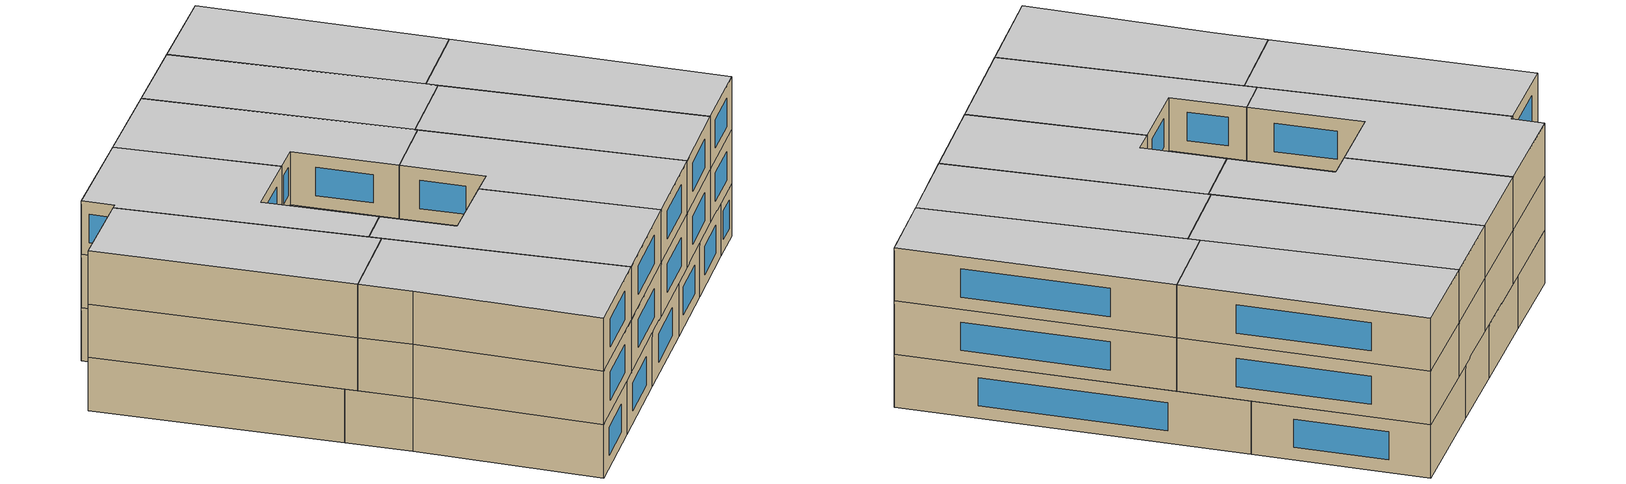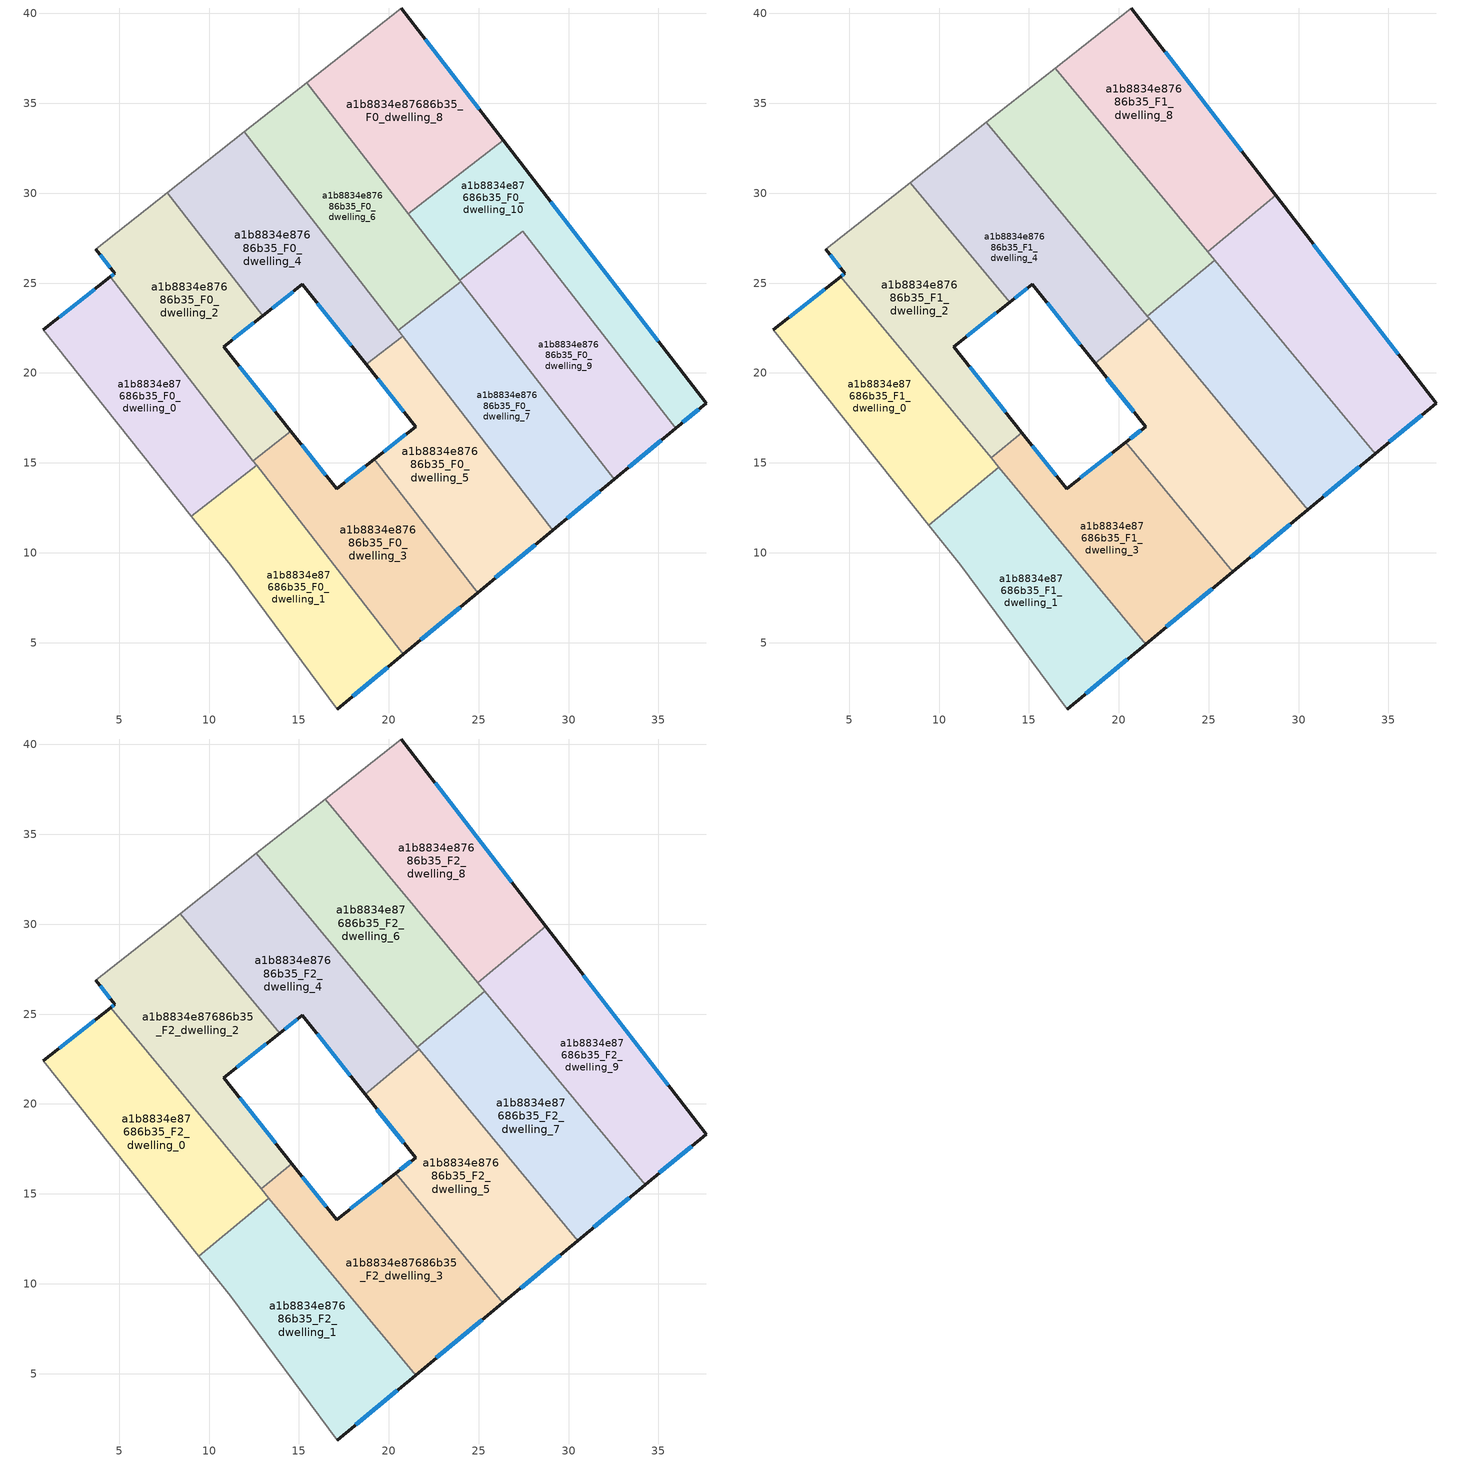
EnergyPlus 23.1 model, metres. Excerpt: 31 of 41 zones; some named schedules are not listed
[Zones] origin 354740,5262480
a1b8834e87686b35_F0_dwelling_0
 floor ground (EU_floor_Construction): 4.51,25.35 12.65,14.85 9.02,12.04 0.78,22.4 z0
 wall outside (EU_wall_Construction): 4.51,25.35 0.78,22.4 z0:3
 wall to a1b8834e87686b35_F0_dwelling_1 (EU_wall_Construction): 9.02,12.04 12.65,14.85 z0:3
 wall adiabatic (EU_wall_Construction): 0.78,22.4 9.02,12.04 z0:3
 wall to a1b8834e87686b35_F0_dwelling_2 (EU_wall_Construction): 12.44,15.11 4.51,25.35 z0:3
 wall to a1b8834e87686b35_F0_dwelling_3 (EU_wall_Construction): 12.65,14.85 12.44,15.11 z0:3
 window (EU_Window_Construction): 3.64,24.66 1.66,23.09 z0.7:2.3
 ceiling adiabatic (EU_roof_Construction): 12.65,14.85 4.51,25.35 0.78,22.4 9.02,12.04 z3
a1b8834e87686b35_F0_dwelling_1
 floor ground (EU_floor_Construction): 12.65,14.85 20.79,4.34 17.13,1.31 11.2,9.3 9.02,12.04 z0
 wall outside (EU_wall_Construction): 17.13,1.31 20.79,4.34 z0:3
 wall adiabatic (EU_wall_Construction): 9.02,12.04 11.2,9.3 17.13,1.31 z0:3
 wall to a1b8834e87686b35_F0_dwelling_3 (EU_wall_Construction): 20.79,4.34 12.65,14.85 z0:3
 window (EU_Window_Construction): 17.99,2.02 19.93,3.63 z0.7:2.3
a1b8834e87686b35_F0_dwelling_10
 floor ground (EU_floor_Construction): 26.36,32.95 37.65,18.32 35.96,16.92 27.47,27.88 23.95,25.16 21.08,28.86 z0
 wall outside (EU_wall_Construction): 35.96,16.92 37.65,18.32 26.36,32.95 z0:3
 wall to a1b8834e87686b35_F0_dwelling_9 (EU_wall_Construction): 23.95,25.16 27.47,27.88 35.96,16.92 z0:3
 wall to a1b8834e87686b35_F0_dwelling_8 (EU_wall_Construction): 26.36,32.95 21.08,28.86 z0:3
 wall to a1b8834e87686b35_F0_dwelling_6 (EU_wall_Construction): 21.08,28.86 23.95,25.16 z0:3
 window (EU_Window_Construction): 35,21.76 29.01,29.52 / 36.36,17.25 37.25,17.99 z0.7:2.3
a1b8834e87686b35_F0_dwelling_2
 floor ground (EU_floor_Construction): 7.68,30.04 12.99,23.2 10.81,21.47 14.55,16.75 12.45,15.12 4.51,25.35 4.76,25.54 3.69,26.88 z0
 wall outside (EU_wall_Construction): 14.55,16.75 10.81,21.47 12.99,23.2 / 3.69,26.88 4.76,25.54 4.51,25.35 z0:3
 wall to a1b8834e87686b35_F0_dwelling_4 (EU_wall_Construction): 12.99,23.2 7.68,30.04 z0:3
 wall to a1b8834e87686b35_F0_dwelling_3 (EU_wall_Construction): 12.45,15.12 14.55,16.75 z0:3
 wall adiabatic (EU_wall_Construction): 7.68,30.04 3.69,26.88 z0:3
 window (EU_Window_Construction): 11.32,21.87 12.48,22.79 / 13.67,17.86 11.69,20.36 / 4.7,25.5 4.57,25.39 / 3.94,26.57 4.51,25.86 z0.7:2.3
a1b8834e87686b35_F0_dwelling_3
 floor ground (EU_floor_Construction): 19.18,15.2 24.94,7.78 20.79,4.34 12.45,15.12 14.55,16.75 17.1,13.55 z0
 wall outside (EU_wall_Construction): 20.79,4.34 24.94,7.78 / 19.18,15.2 17.1,13.55 14.55,16.75 z0:3
 wall to a1b8834e87686b35_F0_dwelling_5 (EU_wall_Construction): 24.94,7.78 19.18,15.2 z0:3
 window (EU_Window_Construction): 21.77,5.15 23.96,6.97 / 16.5,14.3 15.15,16 / 18.69,14.81 17.59,13.94 z0.7:2.3
 ceiling adiabatic (EU_roof_Construction): 21.49,4.92 12.8,15.39 12.45,15.12 20.79,4.34 z3
a1b8834e87686b35_F0_dwelling_4
 floor ground (EU_floor_Construction): 11.96,33.41 20.76,22.05 18.74,20.48 15.2,24.94 12.99,23.2 7.68,30.04 z0
 wall outside (EU_wall_Construction): 12.99,23.2 15.2,24.94 18.74,20.48 z0:3
 wall adiabatic (EU_wall_Construction): 11.96,33.41 7.68,30.04 z0:3
 wall to a1b8834e87686b35_F0_dwelling_5 (EU_wall_Construction): 18.74,20.48 20.76,22.05 z0:3
 wall to a1b8834e87686b35_F0_dwelling_6 (EU_wall_Construction): 20.51,22.37 11.96,33.41 z0:3
 wall to a1b8834e87686b35_F0_dwelling_7 (EU_wall_Construction): 20.76,22.05 20.51,22.37 z0:3
 window (EU_Window_Construction): 16.03,23.89 17.91,21.53 / 13.51,23.61 14.68,24.53 z0.7:2.3
a1b8834e87686b35_F0_dwelling_5
 floor ground (EU_floor_Construction): 20.76,22.05 29.13,11.26 24.94,7.78 19.18,15.2 21.49,17.02 18.74,20.48 z0
 wall outside (EU_wall_Construction): 18.74,20.48 21.49,17.02 19.18,15.2 / 24.94,7.78 29.13,11.26 z0:3
 wall to a1b8834e87686b35_F0_dwelling_7 (EU_wall_Construction): 29.13,11.26 20.76,22.05 z0:3
 window (EU_Window_Construction): 19.38,19.67 20.84,17.83 / 25.92,8.6 28.14,10.44 / 20.95,16.6 19.73,15.63 z0.7:2.3
a1b8834e87686b35_F0_dwelling_6
 floor ground (EU_floor_Construction): 15.43,36.15 24.01,25.08 20.51,22.37 11.96,33.41 z0
 wall to a1b8834e87686b35_F0_dwelling_7 (EU_wall_Construction): 20.51,22.37 24.01,25.08 z0:3
 wall adiabatic (EU_wall_Construction): 15.43,36.15 11.96,33.41 z0:3
 wall to a1b8834e87686b35_F0_dwelling_8 (EU_wall_Construction): 21.08,28.86 15.43,36.15 z0:3
 wall to a1b8834e87686b35_F0_dwelling_9 (EU_wall_Construction): 24.01,25.08 23.95,25.15 z0:3
a1b8834e87686b35_F0_dwelling_7
 floor ground (EU_floor_Construction): 24.01,25.08 32.54,14.08 29.13,11.26 20.51,22.37 z0
 wall outside (EU_wall_Construction): 29.13,11.26 32.54,14.08 z0:3
 wall to a1b8834e87686b35_F0_dwelling_9 (EU_wall_Construction): 32.54,14.08 24.01,25.08 z0:3
 window (EU_Window_Construction): 29.93,11.92 31.74,13.42 z0.7:2.3
a1b8834e87686b35_F0_dwelling_8
 floor ground (EU_floor_Construction): 20.68,40.3 26.36,32.95 21.08,28.86 15.43,36.15 z0
 wall outside (EU_wall_Construction): 26.36,32.95 20.68,40.3 z0:3
 wall adiabatic (EU_wall_Construction): 20.68,40.3 15.43,36.15 z0:3
 window (EU_Window_Construction): 25.03,34.68 22.02,38.58 z0.7:2.3
a1b8834e87686b35_F0_dwelling_9
 floor ground (EU_floor_Construction): 27.47,27.88 35.96,16.92 32.54,14.08 23.95,25.16 z0
 wall outside (EU_wall_Construction): 32.54,14.08 35.96,16.92 z0:3
 window (EU_Window_Construction): 33.34,14.75 35.15,16.25 z0.7:2.3
a1b8834e87686b35_F1_dwelling_0
 floor to a1b8834e87686b35_F0_dwelling_1 (EU_floor_Construction): 12.65,14.85 12.96,14.45 9.43,11.52 9.02,12.04 z3
 floor to a1b8834e87686b35_F0_dwelling_2 (EU_floor_Construction): 4.53,25.37 12.8,15.39 12.45,15.12 4.51,25.35 z3
 floor adiabatic (EU_floor_Construction): 4.51,25.35 12.45,15.12 12.8,15.39 13.33,14.76 12.96,14.45 12.65,14.85 9.02,12.04 0.78,22.4 z3
 wall outside (EU_wall_Construction): 4.53,25.37 0.78,22.4 z3:6
 wall adiabatic (EU_wall_Construction): 0.78,22.4 9.43,11.52 z3:6
 wall to a1b8834e87686b35_F1_dwelling_1 (EU_wall_Construction): 9.43,11.52 13.33,14.76 z3:6
 wall to a1b8834e87686b35_F1_dwelling_2 (EU_wall_Construction): 12.9,15.27 4.53,25.37 z3:6
 wall to a1b8834e87686b35_F1_dwelling_3 (EU_wall_Construction): 13.33,14.76 12.9,15.27 z3:6
 window (EU_Window_Construction): 3.65,24.67 1.66,23.09 z3.7:5.3
a1b8834e87686b35_F1_dwelling_1
 floor to a1b8834e87686b35_F0_dwelling_1 (EU_floor_Construction): 12.96,14.45 20.79,4.34 17.13,1.31 11.2,9.3 9.43,11.52 z3
 floor adiabatic (EU_floor_Construction): 13.33,14.76 21.49,4.92 20.79,4.34 12.96,14.45 z3
 wall outside (EU_wall_Construction): 17.13,1.31 21.49,4.92 z3:6
 wall adiabatic (EU_wall_Construction): 9.43,11.52 11.2,9.3 17.13,1.31 z3:6
 wall to a1b8834e87686b35_F1_dwelling_3 (EU_wall_Construction): 21.49,4.92 13.33,14.76 z3:6
 window (EU_Window_Construction): 18.16,2.16 20.47,4.07 z3.7:5.3
a1b8834e87686b35_F1_dwelling_2
 floor to a1b8834e87686b35_F0_dwelling_2 (EU_floor_Construction): 7.68,30.04 12.99,23.2 10.81,21.47 14.55,16.75 12.8,15.39 4.53,25.37 4.76,25.54 3.69,26.88 z3
 floor to a1b8834e87686b35_F0_dwelling_4 (EU_floor_Construction): 8.39,30.6 13.92,23.93 12.99,23.2 7.68,30.04 z3
 floor to a1b8834e87686b35_F0_dwelling_3 (EU_floor_Construction): 14.55,16.75 14.61,16.68 12.91,15.27 12.8,15.39 z3
 wall outside (EU_wall_Construction): 14.61,16.68 10.81,21.47 13.92,23.93 / 3.69,26.88 4.76,25.54 4.53,25.37 z3:6
 wall to a1b8834e87686b35_F1_dwelling_3 (EU_wall_Construction): 12.91,15.27 14.61,16.68 z3:6
 wall adiabatic (EU_wall_Construction): 8.39,30.6 3.69,26.88 z3:6
 wall to a1b8834e87686b35_F1_dwelling_4 (EU_wall_Construction): 13.92,23.93 8.39,30.6 z3:6
 window (EU_Window_Construction): 11.54,22.05 13.19,23.35 / 13.71,17.81 11.7,20.35 / 4.7,25.5 4.59,25.41 / 3.94,26.57 4.51,25.86 z3.7:5.3
a1b8834e87686b35_F1_dwelling_3
 floor to a1b8834e87686b35_F0_dwelling_3 (EU_floor_Construction): 19.18,15.2 24.94,7.78 21.49,4.92 12.91,15.27 14.61,16.68 17.1,13.55 z3
 floor to a1b8834e87686b35_F0_dwelling_5 (EU_floor_Construction): 20.38,16.15 26.35,8.95 24.94,7.78 19.18,15.2 z3
 wall outside (EU_wall_Construction): 21.49,4.92 26.35,8.95 / 20.38,16.15 17.1,13.55 14.61,16.68 z3:6
 wall to a1b8834e87686b35_F1_dwelling_5 (EU_wall_Construction): 26.35,8.95 20.38,16.15 z3:6
 window (EU_Window_Construction): 22.63,5.87 25.21,8.01 / 16.51,14.29 15.19,15.95 / 19.61,15.54 17.87,14.16 z3.7:5.3
a1b8834e87686b35_F1_dwelling_4
 floor to a1b8834e87686b35_F0_dwelling_4 (EU_floor_Construction): 11.96,33.41 20.66,22.18 18.69,20.55 15.2,24.94 13.92,23.93 8.39,30.6 z3
 floor to a1b8834e87686b35_F0_dwelling_6 (EU_floor_Construction): 12.63,33.94 21.56,23.18 20.51,22.37 11.96,33.41 z3
 floor to a1b8834e87686b35_F0_dwelling_7 (EU_floor_Construction): 21.56,23.18 21.68,23.03 20.66,22.18 20.51,22.37 z3
 wall outside (EU_wall_Construction): 13.92,23.93 15.2,24.94 18.68,20.55 z3:6
 wall adiabatic (EU_wall_Construction): 12.63,33.94 8.39,30.6 z3:6
 wall to a1b8834e87686b35_F1_dwelling_5 (EU_wall_Construction): 18.68,20.55 21.68,23.04 z3:6
 wall to a1b8834e87686b35_F1_dwelling_6 (EU_wall_Construction): 21.59,23.15 12.63,33.94 z3:6
 wall to a1b8834e87686b35_F1_dwelling_7 (EU_wall_Construction): 21.68,23.04 21.59,23.15 z3:6
 window (EU_Window_Construction): 14.22,24.17 14.9,24.7 / 16.01,23.91 17.87,21.58 z3.7:5.3
a1b8834e87686b35_F1_dwelling_5
 floor to a1b8834e87686b35_F0_dwelling_5 (EU_floor_Construction): 20.76,22.05 29.13,11.26 26.35,8.95 20.38,16.15 21.49,17.02 18.74,20.48 z3
 floor to a1b8834e87686b35_F0_dwelling_4 (EU_floor_Construction): 20.66,22.18 20.76,22.05 18.74,20.48 18.69,20.55 z3
 floor to a1b8834e87686b35_F0_dwelling_7 (EU_floor_Construction): 21.68,23.03 30.51,12.4 29.13,11.26 20.66,22.18 z3
 wall outside (EU_wall_Construction): 18.68,20.55 21.49,17.02 20.38,16.15 / 26.35,8.95 30.51,12.4 z3:6
 wall to a1b8834e87686b35_F1_dwelling_7 (EU_wall_Construction): 30.51,12.4 21.68,23.04 z3:6
 window (EU_Window_Construction): 21.23,16.82 20.64,16.35 / 19.34,19.72 20.83,17.85 / 27.33,9.76 29.53,11.59 z3.7:5.3
a1b8834e87686b35_F1_dwelling_6
 floor to a1b8834e87686b35_F0_dwelling_6 (EU_floor_Construction): 15.43,36.15 23.97,25.13 22.56,23.96 21.56,23.18 12.63,33.94 z3
 floor to a1b8834e87686b35_F0_dwelling_8 (EU_floor_Construction): 16.46,36.97 22.36,29.85 21.08,28.86 15.43,36.15 z3
 floor to a1b8834e87686b35_F0_dwelling_7 (EU_floor_Construction): 22.56,23.96 21.59,23.15 21.56,23.18 z3
 floor to a1b8834e87686b35_F0_dwelling_10 (EU_floor_Construction): 22.36,29.85 25.34,26.26 24.74,25.76 23.95,25.16 21.08,28.86 z3
 floor to a1b8834e87686b35_F0_dwelling_9 (EU_floor_Construction): 24.74,25.76 23.97,25.13 23.95,25.16 z3
 wall adiabatic (EU_wall_Construction): 16.46,36.97 12.63,33.94 z3:6
 wall to a1b8834e87686b35_F1_dwelling_7 (EU_wall_Construction): 21.59,23.15 25.34,26.26 z3:6
 wall to a1b8834e87686b35_F1_dwelling_8 (EU_wall_Construction): 24.94,26.75 16.46,36.97 z3:6
 wall to a1b8834e87686b35_F1_dwelling_9 (EU_wall_Construction): 25.34,26.26 24.94,26.75 z3:6
a1b8834e87686b35_F1_dwelling_7
 floor to a1b8834e87686b35_F0_dwelling_7 (EU_floor_Construction): 24.01,25.08 32.54,14.08 30.51,12.4 21.59,23.15 22.56,23.96 z3
 floor to a1b8834e87686b35_F0_dwelling_9 (EU_floor_Construction): 25.36,26.24 34.26,15.51 32.54,14.08 23.97,25.13 24.74,25.76 z3
 floor to a1b8834e87686b35_F0_dwelling_6 (EU_floor_Construction): 23.97,25.13 24.01,25.08 22.56,23.96 z3
 floor to a1b8834e87686b35_F0_dwelling_10 (EU_floor_Construction): 25.34,26.26 25.36,26.24 24.74,25.76 z3
 wall outside (EU_wall_Construction): 30.51,12.4 34.26,15.51 z3:6
 wall to a1b8834e87686b35_F1_dwelling_9 (EU_wall_Construction): 34.26,15.51 25.34,26.26 z3:6
 window (EU_Window_Construction): 31.39,13.13 33.38,14.78 z3.7:5.3
a1b8834e87686b35_F1_dwelling_8
 floor to a1b8834e87686b35_F0_dwelling_8 (EU_floor_Construction): 20.68,40.3 26.36,32.95 22.36,29.85 16.46,36.97 z3
 floor to a1b8834e87686b35_F0_dwelling_10 (EU_floor_Construction): 26.36,32.95 28.72,29.89 24.94,26.75 22.36,29.85 z3
 wall outside (EU_wall_Construction): 28.72,29.89 20.68,40.3 z3:6
 wall adiabatic (EU_wall_Construction): 20.68,40.3 16.46,36.97 z3:6
 wall to a1b8834e87686b35_F1_dwelling_9 (EU_wall_Construction): 24.94,26.75 28.72,29.89 z3:6
 window (EU_Window_Construction): 26.84,32.34 22.57,37.86 z3.7:5.3
a1b8834e87686b35_F1_dwelling_9
 floor to a1b8834e87686b35_F0_dwelling_10 (EU_floor_Construction): 28.72,29.89 37.65,18.32 35.96,16.92 27.47,27.88 25.36,26.24 24.94,26.75 z3
 floor to a1b8834e87686b35_F0_dwelling_9 (EU_floor_Construction): 27.47,27.88 35.96,16.92 34.26,15.51 25.36,26.24 z3
 wall outside (EU_wall_Construction): 34.26,15.51 37.65,18.32 28.72,29.89 z3:6
 window (EU_Window_Construction): 35.56,21.04 30.82,27.17 / 35.06,16.17 36.86,17.66 z3.7:5.3
a1b8834e87686b35_F2_dwelling_0
 floor to a1b8834e87686b35_F1_dwelling_0 (EU_floor_Construction): 4.53,25.37 13.33,14.76 9.43,11.52 0.78,22.4 z6
 wall outside (EU_wall_Construction): 4.53,25.37 0.78,22.4 z6:9
 wall adiabatic (EU_wall_Construction): 0.78,22.4 9.43,11.52 z6:9
 wall to a1b8834e87686b35_F2_dwelling_1 (EU_wall_Construction): 9.43,11.52 13.33,14.76 z6:9
 wall to a1b8834e87686b35_F2_dwelling_2 (EU_wall_Construction): 12.9,15.27 4.53,25.37 z6:9
 wall to a1b8834e87686b35_F2_dwelling_3 (EU_wall_Construction): 13.33,14.76 12.9,15.27 z6:9
 window (EU_Window_Construction): 3.65,24.67 1.66,23.09 z6.7:8.3
 ceiling to a1b8834e87686b35_F3_dwelling_0 (EU_floor_Construction): 13.33,14.76 4.53,25.37 0.78,22.4 9.43,11.52 z9
a1b8834e87686b35_F2_dwelling_1
 floor to a1b8834e87686b35_F1_dwelling_1 (EU_floor_Construction): 13.33,14.76 21.49,4.92 17.13,1.31 11.2,9.3 9.43,11.52 z6
 wall outside (EU_wall_Construction): 17.13,1.31 21.49,4.92 z6:9
 wall adiabatic (EU_wall_Construction): 9.43,11.52 11.2,9.3 17.13,1.31 z6:9
 wall to a1b8834e87686b35_F2_dwelling_3 (EU_wall_Construction): 21.49,4.92 13.33,14.76 z6:9
 window (EU_Window_Construction): 18.16,2.16 20.47,4.07 z6.7:8.3
 ceiling to a1b8834e87686b35_F3_dwelling_1 (EU_floor_Construction): 21.49,4.92 13.33,14.76 9.43,11.52 11.2,9.3 17.13,1.31 z9
a1b8834e87686b35_F2_dwelling_2
 floor to a1b8834e87686b35_F1_dwelling_2 (EU_floor_Construction): 8.39,30.6 13.92,23.93 10.81,21.47 14.61,16.68 12.91,15.27 4.53,25.37 4.76,25.54 3.69,26.88 z6
 wall outside (EU_wall_Construction): 14.61,16.68 10.81,21.47 13.92,23.93 / 3.69,26.88 4.76,25.54 4.53,25.37 z6:9
 wall to a1b8834e87686b35_F2_dwelling_3 (EU_wall_Construction): 12.91,15.27 14.61,16.68 z6:9
 wall adiabatic (EU_wall_Construction): 8.39,30.6 3.69,26.88 z6:9
 wall to a1b8834e87686b35_F2_dwelling_4 (EU_wall_Construction): 13.92,23.93 8.39,30.6 z6:9
 window (EU_Window_Construction): 11.54,22.05 13.19,23.35 / 13.71,17.81 11.7,20.35 / 4.7,25.5 4.59,25.41 / 3.94,26.57 4.51,25.86 z6.7:8.3
 ceiling to a1b8834e87686b35_F3_dwelling_2 (EU_floor_Construction): 14.61,16.68 10.81,21.47 13.92,23.93 8.39,30.6 3.69,26.88 4.76,25.54 4.53,25.37 12.91,15.27 z9
a1b8834e87686b35_F2_dwelling_3
 floor to a1b8834e87686b35_F1_dwelling_3 (EU_floor_Construction): 20.38,16.15 26.35,8.95 21.49,4.92 12.91,15.27 14.61,16.68 17.1,13.55 z6
 wall outside (EU_wall_Construction): 21.49,4.92 26.35,8.95 / 20.38,16.15 17.1,13.55 14.61,16.68 z6:9
 wall to a1b8834e87686b35_F2_dwelling_5 (EU_wall_Construction): 26.35,8.95 20.38,16.15 z6:9
 window (EU_Window_Construction): 22.63,5.87 25.21,8.01 / 16.51,14.29 15.19,15.95 / 19.61,15.54 17.87,14.16 z6.7:8.3
 ceiling to a1b8834e87686b35_F3_dwelling_3 (EU_floor_Construction): 26.35,8.95 20.38,16.15 17.1,13.55 14.61,16.68 12.91,15.27 21.49,4.92 z9
a1b8834e87686b35_F2_dwelling_4
 floor to a1b8834e87686b35_F1_dwelling_4 (EU_floor_Construction): 12.63,33.94 21.68,23.04 18.68,20.55 15.2,24.94 13.92,23.93 8.39,30.6 z6
 wall outside (EU_wall_Construction): 13.92,23.93 15.2,24.94 18.68,20.55 z6:9
 wall adiabatic (EU_wall_Construction): 12.63,33.94 8.39,30.6 z6:9
 wall to a1b8834e87686b35_F2_dwelling_5 (EU_wall_Construction): 18.68,20.55 21.68,23.04 z6:9
 wall to a1b8834e87686b35_F2_dwelling_6 (EU_wall_Construction): 21.59,23.15 12.63,33.94 z6:9
 wall to a1b8834e87686b35_F2_dwelling_7 (EU_wall_Construction): 21.68,23.04 21.59,23.15 z6:9
 window (EU_Window_Construction): 14.22,24.17 14.9,24.7 / 16.01,23.91 17.87,21.58 z6.7:8.3
 ceiling to a1b8834e87686b35_F3_dwelling_4 (EU_floor_Construction): 21.68,23.04 12.63,33.94 8.39,30.6 13.92,23.93 15.2,24.94 18.68,20.55 z9
a1b8834e87686b35_F2_dwelling_5
 floor to a1b8834e87686b35_F1_dwelling_5 (EU_floor_Construction): 21.68,23.04 30.51,12.4 26.35,8.95 20.38,16.15 21.49,17.02 18.68,20.55 z6
 wall outside (EU_wall_Construction): 18.68,20.55 21.49,17.02 20.38,16.15 / 26.35,8.95 30.51,12.4 z6:9
 wall to a1b8834e87686b35_F2_dwelling_7 (EU_wall_Construction): 30.51,12.4 21.68,23.04 z6:9
 window (EU_Window_Construction): 21.23,16.82 20.64,16.35 / 19.34,19.72 20.83,17.85 / 27.33,9.76 29.53,11.59 z6.7:8.3
 ceiling to a1b8834e87686b35_F3_dwelling_5 (EU_floor_Construction): 30.51,12.4 21.68,23.04 18.68,20.55 21.49,17.02 20.38,16.15 26.35,8.95 z9
a1b8834e87686b35_F2_dwelling_6
 floor to a1b8834e87686b35_F1_dwelling_6 (EU_floor_Construction): 16.46,36.97 25.34,26.26 21.59,23.15 12.63,33.94 z6
 wall adiabatic (EU_wall_Construction): 16.46,36.97 12.63,33.94 z6:9
 wall to a1b8834e87686b35_F2_dwelling_7 (EU_wall_Construction): 21.59,23.15 25.34,26.26 z6:9
 wall to a1b8834e87686b35_F2_dwelling_8 (EU_wall_Construction): 24.94,26.75 16.46,36.97 z6:9
 wall to a1b8834e87686b35_F2_dwelling_9 (EU_wall_Construction): 25.34,26.26 24.94,26.75 z6:9
 ceiling to a1b8834e87686b35_F3_dwelling_6 (EU_floor_Construction): 25.34,26.26 16.46,36.97 12.63,33.94 21.59,23.15 z9
a1b8834e87686b35_F2_dwelling_7
 floor to a1b8834e87686b35_F1_dwelling_7 (EU_floor_Construction): 25.34,26.26 34.26,15.51 30.51,12.4 21.59,23.15 z6
 wall outside (EU_wall_Construction): 30.51,12.4 34.26,15.51 z6:9
 wall to a1b8834e87686b35_F2_dwelling_9 (EU_wall_Construction): 34.26,15.51 25.34,26.26 z6:9
 window (EU_Window_Construction): 31.39,13.13 33.38,14.78 z6.7:8.3
 ceiling to a1b8834e87686b35_F3_dwelling_7 (EU_floor_Construction): 34.26,15.51 25.34,26.26 21.59,23.15 30.51,12.4 z9
a1b8834e87686b35_F2_dwelling_8
 floor to a1b8834e87686b35_F1_dwelling_8 (EU_floor_Construction): 20.68,40.3 28.72,29.89 24.94,26.75 16.46,36.97 z6
 wall outside (EU_wall_Construction): 28.72,29.89 20.68,40.3 z6:9
 wall adiabatic (EU_wall_Construction): 20.68,40.3 16.46,36.97 z6:9
 wall to a1b8834e87686b35_F2_dwelling_9 (EU_wall_Construction): 24.94,26.75 28.72,29.89 z6:9
 window (EU_Window_Construction): 26.84,32.34 22.57,37.86 z6.7:8.3
 ceiling to a1b8834e87686b35_F3_dwelling_8 (EU_floor_Construction): 28.72,29.89 20.68,40.3 16.46,36.97 24.94,26.75 z9
a1b8834e87686b35_F2_dwelling_9
 floor to a1b8834e87686b35_F1_dwelling_9 (EU_floor_Construction): 28.72,29.89 37.65,18.32 34.26,15.51 24.94,26.75 z6
 wall outside (EU_wall_Construction): 34.26,15.51 37.65,18.32 28.72,29.89 z6:9
 window (EU_Window_Construction): 35.56,21.04 30.82,27.17 / 35.06,16.17 36.86,17.66 z6.7:8.3
 ceiling to a1b8834e87686b35_F3_dwelling_9 (EU_floor_Construction): 37.65,18.32 28.72,29.89 24.94,26.75 34.26,15.51 z9
[Building]
EU S2 Campaign: North Axis=0; Terrain=City; Solar Distribution=FullExterior
[Site:Location]
Budapest.Ferenc.Liszt.Intl.AP: Latitude=47.437; Longitude=19.256; Time Zone=1; Elevation=185
[SizingPeriod:WeatherFileDays]
AnnualSizingPeriod: Begin Month=1; Begin Day of Month=1; End Month=12; End Day of Month=31; Day of Week for Start Day=Monday; Use Weather File Daylight Saving Period=No; Use Weather File Rain and Snow Indicators=No
[MATERIAL]
EU_InternalMass_Material: Roughness=MediumRough; Thickness=0.1; Conductivity=1; Density=1800; Specific Heat=900; Thermal Absorptance=0.9; Solar Absorptance=0.7; Visible Absorptance=0.7
[MATERIAL:NOMASS] Roughness=MediumRough; Thermal Absorptance=0.9; Solar Absorptance=0.7; Visible Absorptance=0.7
Name | Thermal Resistance
EU_wall_NoMass | 0.832559
EU_roof_NoMass | 1.39638
EU_floor_NoMass | 0.872794
[WINDOWMATERIAL:SIMPLEGLAZINGSYSTEM]
EU_Window_SimpleGlazing: UFactor=2.79869; Solar Heat Gain Coefficient=0.75; Visible Transmittance=0.75
[CONSTRUCTION]
EU_wall_Construction: EU_wall_NoMass
EU_roof_Construction: EU_roof_NoMass
EU_floor_Construction: EU_floor_NoMass
EU_Window_Construction: EU_Window_SimpleGlazing
EU_InternalMass_Construction: EU_InternalMass_Material
[ZONE] Type=1; Multiplier=1; Ceiling Height=autocalculate; Floor Area=autocalculate; Part of Total Floor Area=Yes
Name | Volume
a1b8834e87686b35_F0_dwelling_0 | 185.781
a1b8834e87686b35_F1_dwelling_0; a1b8834e87686b35_F2_dwelling_0 | 204.362
a1b8834e87686b35_F0_dwelling_1 | 185.714
a1b8834e87686b35_F1_dwelling_1; a1b8834e87686b35_F2_dwelling_1 | 204.291
a1b8834e87686b35_F0_dwelling_10 | 185.726
a1b8834e87686b35_F0_dwelling_2 | 185.715
a1b8834e87686b35_F1_dwelling_2; a1b8834e87686b35_F2_dwelling_2 | 204.297
a1b8834e87686b35_F0_dwelling_3 | 185.717
a1b8834e87686b35_F1_dwelling_3; a1b8834e87686b35_F2_dwelling_3 | 204.301
a1b8834e87686b35_F0_dwelling_4 | 185.722
a1b8834e87686b35_F1_dwelling_4; a1b8834e87686b35_F2_dwelling_4 | 204.296
a1b8834e87686b35_F0_dwelling_5 | 185.725
a1b8834e87686b35_F1_dwelling_5; a1b8834e87686b35_F2_dwelling_5 | 204.305
a1b8834e87686b35_F0_dwelling_6 | 185.728
a1b8834e87686b35_F1_dwelling_6; a1b8834e87686b35_F2_dwelling_6 | 204.285
a1b8834e87686b35_F0_dwelling_7 | 185.729
a1b8834e87686b35_F1_dwelling_7; a1b8834e87686b35_F2_dwelling_7; a1b8834e87686b35_F1_dwelling_8; a1b8834e87686b35_F2_dwelling_8 | 204.298
a1b8834e87686b35_F0_dwelling_8 | 185.73
a1b8834e87686b35_F0_dwelling_9 | 185.702
a1b8834e87686b35_F1_dwelling_9; a1b8834e87686b35_F2_dwelling_9 | 204.282
[INTERNALMASS] Construction=EU_InternalMass_Construction
Name | Zone or ZoneList | Surface Area
a1b8834e87686b35_F0_dwelling_0_EU_InternalMass | a1b8834e87686b35_F0_dwelling_0 | 61.9101
a1b8834e87686b35_F0_dwelling_1_EU_InternalMass | a1b8834e87686b35_F0_dwelling_1 | 61.9044
a1b8834e87686b35_F0_dwelling_2_EU_InternalMass | a1b8834e87686b35_F0_dwelling_2 | 61.9061
a1b8834e87686b35_F0_dwelling_3_EU_InternalMass | a1b8834e87686b35_F0_dwelling_3 | 61.9062
a1b8834e87686b35_F0_dwelling_4_EU_InternalMass | a1b8834e87686b35_F0_dwelling_4 | 61.9076
a1b8834e87686b35_F0_dwelling_5_EU_InternalMass | a1b8834e87686b35_F0_dwelling_5 | 61.9102
a1b8834e87686b35_F0_dwelling_6_EU_InternalMass | a1b8834e87686b35_F0_dwelling_6 | 61.9088
a1b8834e87686b35_F0_dwelling_7_EU_InternalMass | a1b8834e87686b35_F0_dwelling_7 | 61.9108
a1b8834e87686b35_F0_dwelling_8_EU_InternalMass | a1b8834e87686b35_F0_dwelling_8 | 61.9094
a1b8834e87686b35_F0_dwelling_9_EU_InternalMass | a1b8834e87686b35_F0_dwelling_9 | 61.9007
a1b8834e87686b35_F0_dwelling_10_EU_InternalMass | a1b8834e87686b35_F0_dwelling_10 | 61.9086
a1b8834e87686b35_F1_dwelling_0_EU_InternalMass | a1b8834e87686b35_F1_dwelling_0 | 68.1027
a1b8834e87686b35_F1_dwelling_1_EU_InternalMass | a1b8834e87686b35_F1_dwelling_1 | 68.097
a1b8834e87686b35_F1_dwelling_2_EU_InternalMass | a1b8834e87686b35_F1_dwelling_2 | 68.099
a1b8834e87686b35_F1_dwelling_3_EU_InternalMass | a1b8834e87686b35_F1_dwelling_3 | 68.1
a1b8834e87686b35_F1_dwelling_4_EU_InternalMass | a1b8834e87686b35_F1_dwelling_4 | 68.0987
a1b8834e87686b35_F1_dwelling_5_EU_InternalMass | a1b8834e87686b35_F1_dwelling_5 | 68.1017
a1b8834e87686b35_F1_dwelling_6_EU_InternalMass | a1b8834e87686b35_F1_dwelling_6 | 68.0952
a1b8834e87686b35_F1_dwelling_7_EU_InternalMass | a1b8834e87686b35_F1_dwelling_7 | 68.0994
a1b8834e87686b35_F1_dwelling_8_EU_InternalMass | a1b8834e87686b35_F1_dwelling_8 | 68.0994
a1b8834e87686b35_F1_dwelling_9_EU_InternalMass | a1b8834e87686b35_F1_dwelling_9 | 68.0941
a1b8834e87686b35_F2_dwelling_0_EU_InternalMass | a1b8834e87686b35_F2_dwelling_0 | 68.1027
a1b8834e87686b35_F2_dwelling_1_EU_InternalMass | a1b8834e87686b35_F2_dwelling_1 | 68.097
a1b8834e87686b35_F2_dwelling_2_EU_InternalMass | a1b8834e87686b35_F2_dwelling_2 | 68.099
a1b8834e87686b35_F2_dwelling_3_EU_InternalMass | a1b8834e87686b35_F2_dwelling_3 | 68.1
a1b8834e87686b35_F2_dwelling_4_EU_InternalMass | a1b8834e87686b35_F2_dwelling_4 | 68.0987
a1b8834e87686b35_F2_dwelling_5_EU_InternalMass | a1b8834e87686b35_F2_dwelling_5 | 68.1017
a1b8834e87686b35_F2_dwelling_6_EU_InternalMass | a1b8834e87686b35_F2_dwelling_6 | 68.0952
a1b8834e87686b35_F2_dwelling_7_EU_InternalMass | a1b8834e87686b35_F2_dwelling_7 | 68.0994
a1b8834e87686b35_F2_dwelling_8_EU_InternalMass | a1b8834e87686b35_F2_dwelling_8 | 68.0994
a1b8834e87686b35_F2_dwelling_9_EU_InternalMass | a1b8834e87686b35_F2_dwelling_9 | 68.0941
[OTHEREQUIPMENT] Fuel Type=Electricity; Design Level Calculation Method=Watts/Area; Power per Zone Floor Area=1; Fraction Latent=0; Fraction Radiant=0; Fraction Lost=0; Carbon Dioxide Generation Rate=0; EndUse Subcategory=EU_Step8_InternalGains
Name | Zone or ZoneList or Space or SpaceList | Schedule
EU_Step8_InternalGain_a1b8834e87686b35_F0_dwelling_0_f000 | a1b8834e87686b35_F0_dwelling_0 | EU_Step8_GainSchedule_a1b8834e87686b35_F0_dwelling_0_f000
EU_Step8_InternalGain_a1b8834e87686b35_F0_dwelling_1_f000 | a1b8834e87686b35_F0_dwelling_1 | EU_Step8_GainSchedule_a1b8834e87686b35_F0_dwelling_1_f000
EU_Step8_InternalGain_a1b8834e87686b35_F0_dwelling_2_f000 | a1b8834e87686b35_F0_dwelling_2 | EU_Step8_GainSchedule_a1b8834e87686b35_F0_dwelling_2_f000
EU_Step8_InternalGain_a1b8834e87686b35_F0_dwelling_3_f000 | a1b8834e87686b35_F0_dwelling_3 | EU_Step8_GainSchedule_a1b8834e87686b35_F0_dwelling_3_f000
EU_Step8_InternalGain_a1b8834e87686b35_F0_dwelling_4_f000 | a1b8834e87686b35_F0_dwelling_4 | EU_Step8_GainSchedule_a1b8834e87686b35_F0_dwelling_4_f000
EU_Step8_InternalGain_a1b8834e87686b35_F0_dwelling_5_f000 | a1b8834e87686b35_F0_dwelling_5 | EU_Step8_GainSchedule_a1b8834e87686b35_F0_dwelling_5_f000
EU_Step8_InternalGain_a1b8834e87686b35_F0_dwelling_6_f000 | a1b8834e87686b35_F0_dwelling_6 | EU_Step8_GainSchedule_a1b8834e87686b35_F0_dwelling_6_f000
EU_Step8_InternalGain_a1b8834e87686b35_F0_dwelling_7_f000 | a1b8834e87686b35_F0_dwelling_7 | EU_Step8_GainSchedule_a1b8834e87686b35_F0_dwelling_7_f000
EU_Step8_InternalGain_a1b8834e87686b35_F0_dwelling_8_f000 | a1b8834e87686b35_F0_dwelling_8 | EU_Step8_GainSchedule_a1b8834e87686b35_F0_dwelling_8_f000
EU_Step8_InternalGain_a1b8834e87686b35_F0_dwelling_9_f000 | a1b8834e87686b35_F0_dwelling_9 | EU_Step8_GainSchedule_a1b8834e87686b35_F0_dwelling_9_f000
EU_Step8_InternalGain_a1b8834e87686b35_F0_dwelling_10_f000 | a1b8834e87686b35_F0_dwelling_10 | EU_Step8_GainSchedule_a1b8834e87686b35_F0_dwelling_10_f000
EU_Step8_InternalGain_a1b8834e87686b35_F1_dwelling_0_f000 | a1b8834e87686b35_F1_dwelling_0 | EU_Step8_GainSchedule_a1b8834e87686b35_F1_dwelling_0_f000
EU_Step8_InternalGain_a1b8834e87686b35_F1_dwelling_1_f000 | a1b8834e87686b35_F1_dwelling_1 | EU_Step8_GainSchedule_a1b8834e87686b35_F1_dwelling_1_f000
EU_Step8_InternalGain_a1b8834e87686b35_F1_dwelling_2_f000 | a1b8834e87686b35_F1_dwelling_2 | EU_Step8_GainSchedule_a1b8834e87686b35_F1_dwelling_2_f000
EU_Step8_InternalGain_a1b8834e87686b35_F1_dwelling_3_f000 | a1b8834e87686b35_F1_dwelling_3 | EU_Step8_GainSchedule_a1b8834e87686b35_F1_dwelling_3_f000
EU_Step8_InternalGain_a1b8834e87686b35_F1_dwelling_4_f000 | a1b8834e87686b35_F1_dwelling_4 | EU_Step8_GainSchedule_a1b8834e87686b35_F1_dwelling_4_f000
EU_Step8_InternalGain_a1b8834e87686b35_F1_dwelling_5_f000 | a1b8834e87686b35_F1_dwelling_5 | EU_Step8_GainSchedule_a1b8834e87686b35_F1_dwelling_5_f000
EU_Step8_InternalGain_a1b8834e87686b35_F1_dwelling_6_f000 | a1b8834e87686b35_F1_dwelling_6 | EU_Step8_GainSchedule_a1b8834e87686b35_F1_dwelling_6_f000
EU_Step8_InternalGain_a1b8834e87686b35_F1_dwelling_7_f000 | a1b8834e87686b35_F1_dwelling_7 | EU_Step8_GainSchedule_a1b8834e87686b35_F1_dwelling_7_f000
EU_Step8_InternalGain_a1b8834e87686b35_F1_dwelling_8_f000 | a1b8834e87686b35_F1_dwelling_8 | EU_Step8_GainSchedule_a1b8834e87686b35_F1_dwelling_8_f000
EU_Step8_InternalGain_a1b8834e87686b35_F1_dwelling_9_f000 | a1b8834e87686b35_F1_dwelling_9 | EU_Step8_GainSchedule_a1b8834e87686b35_F1_dwelling_9_f000
EU_Step8_InternalGain_a1b8834e87686b35_F2_dwelling_0_f000 | a1b8834e87686b35_F2_dwelling_0 | EU_Step8_GainSchedule_a1b8834e87686b35_F2_dwelling_0_f000
EU_Step8_InternalGain_a1b8834e87686b35_F2_dwelling_1_f000 | a1b8834e87686b35_F2_dwelling_1 | EU_Step8_GainSchedule_a1b8834e87686b35_F2_dwelling_1_f000
EU_Step8_InternalGain_a1b8834e87686b35_F2_dwelling_2_f000 | a1b8834e87686b35_F2_dwelling_2 | EU_Step8_GainSchedule_a1b8834e87686b35_F2_dwelling_2_f000
EU_Step8_InternalGain_a1b8834e87686b35_F2_dwelling_3_f000 | a1b8834e87686b35_F2_dwelling_3 | EU_Step8_GainSchedule_a1b8834e87686b35_F2_dwelling_3_f000
EU_Step8_InternalGain_a1b8834e87686b35_F2_dwelling_4_f000 | a1b8834e87686b35_F2_dwelling_4 | EU_Step8_GainSchedule_a1b8834e87686b35_F2_dwelling_4_f000
EU_Step8_InternalGain_a1b8834e87686b35_F2_dwelling_5_f000 | a1b8834e87686b35_F2_dwelling_5 | EU_Step8_GainSchedule_a1b8834e87686b35_F2_dwelling_5_f000
EU_Step8_InternalGain_a1b8834e87686b35_F2_dwelling_6_f000 | a1b8834e87686b35_F2_dwelling_6 | EU_Step8_GainSchedule_a1b8834e87686b35_F2_dwelling_6_f000
EU_Step8_InternalGain_a1b8834e87686b35_F2_dwelling_7_f000 | a1b8834e87686b35_F2_dwelling_7 | EU_Step8_GainSchedule_a1b8834e87686b35_F2_dwelling_7_f000
EU_Step8_InternalGain_a1b8834e87686b35_F2_dwelling_8_f000 | a1b8834e87686b35_F2_dwelling_8 | EU_Step8_GainSchedule_a1b8834e87686b35_F2_dwelling_8_f000
EU_Step8_InternalGain_a1b8834e87686b35_F2_dwelling_9_f000 | a1b8834e87686b35_F2_dwelling_9 | EU_Step8_GainSchedule_a1b8834e87686b35_F2_dwelling_9_f000
[ZONEVENTILATION:DESIGNFLOWRATE] Schedule=EU_AlwaysOn; Design Flow Rate Calculation Method=AirChanges/Hour; Air Changes per Hour=0.475469; Ventilation Type=Natural; Fan Pressure Rise=0; Fan Total Efficiency=1; Constant Term Coefficient=1; Temperature Term Coefficient=0; Velocity Term Coefficient=0; Velocity Squared Term Coefficient=0; Minimum Indoor Temperature=-100; Maximum Indoor Temperature=100; Delta Temperature=-100; Minimum Outdoor Temperature=-100; Maximum Outdoor Temperature=100; Maximum Wind Speed=40
Name | Zone or ZoneList or Space or SpaceList
EU_ConstantAir_a1b8834e87686b35_F0_dwelling_0 | a1b8834e87686b35_F0_dwelling_0
EU_ConstantAir_a1b8834e87686b35_F0_dwelling_1 | a1b8834e87686b35_F0_dwelling_1
EU_ConstantAir_a1b8834e87686b35_F0_dwelling_2 | a1b8834e87686b35_F0_dwelling_2
EU_ConstantAir_a1b8834e87686b35_F0_dwelling_3 | a1b8834e87686b35_F0_dwelling_3
EU_ConstantAir_a1b8834e87686b35_F0_dwelling_4 | a1b8834e87686b35_F0_dwelling_4
EU_ConstantAir_a1b8834e87686b35_F0_dwelling_5 | a1b8834e87686b35_F0_dwelling_5
EU_ConstantAir_a1b8834e87686b35_F0_dwelling_6 | a1b8834e87686b35_F0_dwelling_6
EU_ConstantAir_a1b8834e87686b35_F0_dwelling_7 | a1b8834e87686b35_F0_dwelling_7
EU_ConstantAir_a1b8834e87686b35_F0_dwelling_8 | a1b8834e87686b35_F0_dwelling_8
EU_ConstantAir_a1b8834e87686b35_F0_dwelling_9 | a1b8834e87686b35_F0_dwelling_9
EU_ConstantAir_a1b8834e87686b35_F0_dwelling_10 | a1b8834e87686b35_F0_dwelling_10
EU_ConstantAir_a1b8834e87686b35_F1_dwelling_0 | a1b8834e87686b35_F1_dwelling_0
EU_ConstantAir_a1b8834e87686b35_F1_dwelling_1 | a1b8834e87686b35_F1_dwelling_1
EU_ConstantAir_a1b8834e87686b35_F1_dwelling_2 | a1b8834e87686b35_F1_dwelling_2
EU_ConstantAir_a1b8834e87686b35_F1_dwelling_3 | a1b8834e87686b35_F1_dwelling_3
EU_ConstantAir_a1b8834e87686b35_F1_dwelling_4 | a1b8834e87686b35_F1_dwelling_4
EU_ConstantAir_a1b8834e87686b35_F1_dwelling_5 | a1b8834e87686b35_F1_dwelling_5
EU_ConstantAir_a1b8834e87686b35_F1_dwelling_6 | a1b8834e87686b35_F1_dwelling_6
EU_ConstantAir_a1b8834e87686b35_F1_dwelling_7 | a1b8834e87686b35_F1_dwelling_7
EU_ConstantAir_a1b8834e87686b35_F1_dwelling_8 | a1b8834e87686b35_F1_dwelling_8
EU_ConstantAir_a1b8834e87686b35_F1_dwelling_9 | a1b8834e87686b35_F1_dwelling_9
EU_ConstantAir_a1b8834e87686b35_F2_dwelling_0 | a1b8834e87686b35_F2_dwelling_0
EU_ConstantAir_a1b8834e87686b35_F2_dwelling_1 | a1b8834e87686b35_F2_dwelling_1
EU_ConstantAir_a1b8834e87686b35_F2_dwelling_2 | a1b8834e87686b35_F2_dwelling_2
EU_ConstantAir_a1b8834e87686b35_F2_dwelling_3 | a1b8834e87686b35_F2_dwelling_3
EU_ConstantAir_a1b8834e87686b35_F2_dwelling_4 | a1b8834e87686b35_F2_dwelling_4
EU_ConstantAir_a1b8834e87686b35_F2_dwelling_5 | a1b8834e87686b35_F2_dwelling_5
EU_ConstantAir_a1b8834e87686b35_F2_dwelling_6 | a1b8834e87686b35_F2_dwelling_6
EU_ConstantAir_a1b8834e87686b35_F2_dwelling_7 | a1b8834e87686b35_F2_dwelling_7
EU_ConstantAir_a1b8834e87686b35_F2_dwelling_8 | a1b8834e87686b35_F2_dwelling_8
EU_ConstantAir_a1b8834e87686b35_F2_dwelling_9 | a1b8834e87686b35_F2_dwelling_9
[HVACTEMPLATE:ZONE:IDEALLOADSAIRSYSTEM] System Availability Schedule=EU_AlwaysOn; Maximum Heating Supply Air Temperature=50; Minimum Cooling Supply Air Temperature=13; Maximum Heating Supply Air Humidity Ratio=0.0156; Minimum Cooling Supply Air Humidity Ratio=0.0077; Heating Limit=NoLimit; Cooling Limit=NoLimit; Heating Availability Schedule=EU_AlwaysOn; Cooling Availability Schedule=EU_CoolingOff; Dehumidification Control Type=ConstantSensibleHeatRatio; Cooling Sensible Heat Ratio=0.7; Dehumidification Setpoint=60; Humidification Control Type=None; Humidification Setpoint=30; Outdoor Air Method=None; Outdoor Air Flow Rate per Person=0.00944; Outdoor Air Flow Rate per Zone Floor Area=0; Outdoor Air Flow Rate per Zone=0; Demand Controlled Ventilation Type=None; Outdoor Air Economizer Type=NoEconomizer; Heat Recovery Type=None; Sensible Heat Recovery Effectiveness=0.7; Latent Heat Recovery Effectiveness=0.65
Name | Template Thermostat
a1b8834e87686b35_F0_dwelling_0 | EU_HeatOnly_a1b8834e87686b35_F0_dwelling_0
a1b8834e87686b35_F0_dwelling_1 | EU_HeatOnly_a1b8834e87686b35_F0_dwelling_1
a1b8834e87686b35_F0_dwelling_2 | EU_HeatOnly_a1b8834e87686b35_F0_dwelling_2
a1b8834e87686b35_F0_dwelling_3 | EU_HeatOnly_a1b8834e87686b35_F0_dwelling_3
a1b8834e87686b35_F0_dwelling_4 | EU_HeatOnly_a1b8834e87686b35_F0_dwelling_4
a1b8834e87686b35_F0_dwelling_5 | EU_HeatOnly_a1b8834e87686b35_F0_dwelling_5
a1b8834e87686b35_F0_dwelling_6 | EU_HeatOnly_a1b8834e87686b35_F0_dwelling_6
a1b8834e87686b35_F0_dwelling_7 | EU_HeatOnly_a1b8834e87686b35_F0_dwelling_7
a1b8834e87686b35_F0_dwelling_8 | EU_HeatOnly_a1b8834e87686b35_F0_dwelling_8
a1b8834e87686b35_F0_dwelling_9 | EU_HeatOnly_a1b8834e87686b35_F0_dwelling_9
a1b8834e87686b35_F0_dwelling_10 | EU_HeatOnly_a1b8834e87686b35_F0_dwelling_10
a1b8834e87686b35_F1_dwelling_0 | EU_HeatOnly_a1b8834e87686b35_F1_dwelling_0
a1b8834e87686b35_F1_dwelling_1 | EU_HeatOnly_a1b8834e87686b35_F1_dwelling_1
a1b8834e87686b35_F1_dwelling_2 | EU_HeatOnly_a1b8834e87686b35_F1_dwelling_2
a1b8834e87686b35_F1_dwelling_3 | EU_HeatOnly_a1b8834e87686b35_F1_dwelling_3
a1b8834e87686b35_F1_dwelling_4 | EU_HeatOnly_a1b8834e87686b35_F1_dwelling_4
a1b8834e87686b35_F1_dwelling_5 | EU_HeatOnly_a1b8834e87686b35_F1_dwelling_5
a1b8834e87686b35_F1_dwelling_6 | EU_HeatOnly_a1b8834e87686b35_F1_dwelling_6
a1b8834e87686b35_F1_dwelling_7 | EU_HeatOnly_a1b8834e87686b35_F1_dwelling_7
a1b8834e87686b35_F1_dwelling_8 | EU_HeatOnly_a1b8834e87686b35_F1_dwelling_8
a1b8834e87686b35_F1_dwelling_9 | EU_HeatOnly_a1b8834e87686b35_F1_dwelling_9
a1b8834e87686b35_F2_dwelling_0 | EU_HeatOnly_a1b8834e87686b35_F2_dwelling_0
a1b8834e87686b35_F2_dwelling_1 | EU_HeatOnly_a1b8834e87686b35_F2_dwelling_1
a1b8834e87686b35_F2_dwelling_2 | EU_HeatOnly_a1b8834e87686b35_F2_dwelling_2
a1b8834e87686b35_F2_dwelling_3 | EU_HeatOnly_a1b8834e87686b35_F2_dwelling_3
a1b8834e87686b35_F2_dwelling_4 | EU_HeatOnly_a1b8834e87686b35_F2_dwelling_4
a1b8834e87686b35_F2_dwelling_5 | EU_HeatOnly_a1b8834e87686b35_F2_dwelling_5
a1b8834e87686b35_F2_dwelling_6 | EU_HeatOnly_a1b8834e87686b35_F2_dwelling_6
a1b8834e87686b35_F2_dwelling_7 | EU_HeatOnly_a1b8834e87686b35_F2_dwelling_7
a1b8834e87686b35_F2_dwelling_8 | EU_HeatOnly_a1b8834e87686b35_F2_dwelling_8
a1b8834e87686b35_F2_dwelling_9 | EU_HeatOnly_a1b8834e87686b35_F2_dwelling_9
[SIZING:ZONE] Zone Cooling Design Supply Air Temperature Input Method=SupplyAirTemperature; Zone Cooling Design Supply Air Temperature=13; Zone Heating Design Supply Air Temperature Input Method=SupplyAirTemperature; Zone Heating Design Supply Air Temperature=50; Zone Cooling Design Supply Air Humidity Ratio=0.008; Zone Heating Design Supply Air Humidity Ratio=0.008; Cooling Design Air Flow Method=DesignDay; Cooling Design Air Flow Rate=0; Cooling Minimum Air Flow per Zone Floor Area=0.000762; Cooling Minimum Air Flow=0; Cooling Minimum Air Flow Fraction=0.2; Heating Design Air Flow Method=DesignDay; Heating Design Air Flow Rate=0; Heating Maximum Air Flow per Zone Floor Area=0.002032; Heating Maximum Air Flow=0.141576; Heating Maximum Air Flow Fraction=0.3; Account for Dedicated Outdoor Air System=No; Dedicated Outdoor Air System Control Strategy=NeutralSupplyAir; Dedicated Outdoor Air Low Setpoint Temperature for Design=autosize; Dedicated Outdoor Air High Setpoint Temperature for Design=autosize; Zone Load Sizing Method=Sensible Load Only No Latent Load; Zone Latent Cooling Design Supply Air Humidity Ratio Input Method=HumidityRatioDifference; Zone Cooling Design Supply Air Humidity Ratio Difference=0.005; Zone Latent Heating Design Supply Air Humidity Ratio Input Method=HumidityRatioDifference; Zone Humidification Design Supply Air Humidity Ratio Difference=0.005
a1b8834e87686b35_F0_dwelling_0; a1b8834e87686b35_F0_dwelling_1; a1b8834e87686b35_F0_dwelling_2; a1b8834e87686b35_F0_dwelling_3; a1b8834e87686b35_F0_dwelling_4; a1b8834e87686b35_F0_dwelling_5; a1b8834e87686b35_F0_dwelling_6; a1b8834e87686b35_F0_dwelling_7; a1b8834e87686b35_F0_dwelling_8; a1b8834e87686b35_F0_dwelling_9; a1b8834e87686b35_F0_dwelling_10; a1b8834e87686b35_F1_dwelling_0; a1b8834e87686b35_F1_dwelling_1; a1b8834e87686b35_F1_dwelling_2; a1b8834e87686b35_F1_dwelling_3; a1b8834e87686b35_F1_dwelling_4; a1b8834e87686b35_F1_dwelling_5; a1b8834e87686b35_F1_dwelling_6; a1b8834e87686b35_F1_dwelling_7; a1b8834e87686b35_F1_dwelling_8; a1b8834e87686b35_F1_dwelling_9; a1b8834e87686b35_F2_dwelling_0; a1b8834e87686b35_F2_dwelling_1; a1b8834e87686b35_F2_dwelling_2; a1b8834e87686b35_F2_dwelling_3; a1b8834e87686b35_F2_dwelling_4; a1b8834e87686b35_F2_dwelling_5; a1b8834e87686b35_F2_dwelling_6; a1b8834e87686b35_F2_dwelling_7; a1b8834e87686b35_F2_dwelling_8; a1b8834e87686b35_F2_dwelling_9
[SCHEDULE:FILE] Column Number=1; Rows to Skip at Top=0; Number of Hours of Data=8760; Column Separator=Comma; Interpolate to Timestep=No; Minutes per Item=60; Adjust Schedule for Daylight Savings=Yes
Name | File
EU_Step8_GainSchedule_a1b8834e87686b35_F0_dwelling_0_f000 | ../../schedules/a1b8834e87686b35/a1b8834e87686b35_F0_dwelling_0_f000_gain.csv
EU_Step8_GainSchedule_a1b8834e87686b35_F0_dwelling_1_f000 | ../../schedules/a1b8834e87686b35/a1b8834e87686b35_F0_dwelling_1_f000_gain.csv
EU_Step8_GainSchedule_a1b8834e87686b35_F0_dwelling_2_f000 | ../../schedules/a1b8834e87686b35/a1b8834e87686b35_F0_dwelling_2_f000_gain.csv
EU_Step8_GainSchedule_a1b8834e87686b35_F0_dwelling_3_f000 | ../../schedules/a1b8834e87686b35/a1b8834e87686b35_F0_dwelling_3_f000_gain.csv
EU_Step8_GainSchedule_a1b8834e87686b35_F0_dwelling_4_f000 | ../../schedules/a1b8834e87686b35/a1b8834e87686b35_F0_dwelling_4_f000_gain.csv
EU_Step8_GainSchedule_a1b8834e87686b35_F0_dwelling_5_f000 | ../../schedules/a1b8834e87686b35/a1b8834e87686b35_F0_dwelling_5_f000_gain.csv
EU_Step8_GainSchedule_a1b8834e87686b35_F0_dwelling_6_f000 | ../../schedules/a1b8834e87686b35/a1b8834e87686b35_F0_dwelling_6_f000_gain.csv
EU_Step8_GainSchedule_a1b8834e87686b35_F0_dwelling_7_f000 | ../../schedules/a1b8834e87686b35/a1b8834e87686b35_F0_dwelling_7_f000_gain.csv
EU_Step8_GainSchedule_a1b8834e87686b35_F0_dwelling_8_f000 | ../../schedules/a1b8834e87686b35/a1b8834e87686b35_F0_dwelling_8_f000_gain.csv
EU_Step8_GainSchedule_a1b8834e87686b35_F0_dwelling_9_f000 | ../../schedules/a1b8834e87686b35/a1b8834e87686b35_F0_dwelling_9_f000_gain.csv
EU_Step8_GainSchedule_a1b8834e87686b35_F0_dwelling_10_f000 | ../../schedules/a1b8834e87686b35/a1b8834e87686b35_F0_dwelling_10_f000_gain.csv
EU_Step8_GainSchedule_a1b8834e87686b35_F1_dwelling_0_f000 | ../../schedules/a1b8834e87686b35/a1b8834e87686b35_F1_dwelling_0_f000_gain.csv
EU_Step8_GainSchedule_a1b8834e87686b35_F1_dwelling_1_f000 | ../../schedules/a1b8834e87686b35/a1b8834e87686b35_F1_dwelling_1_f000_gain.csv
EU_Step8_GainSchedule_a1b8834e87686b35_F1_dwelling_2_f000 | ../../schedules/a1b8834e87686b35/a1b8834e87686b35_F1_dwelling_2_f000_gain.csv
EU_Step8_GainSchedule_a1b8834e87686b35_F1_dwelling_3_f000 | ../../schedules/a1b8834e87686b35/a1b8834e87686b35_F1_dwelling_3_f000_gain.csv
EU_Step8_GainSchedule_a1b8834e87686b35_F1_dwelling_4_f000 | ../../schedules/a1b8834e87686b35/a1b8834e87686b35_F1_dwelling_4_f000_gain.csv
EU_Step8_GainSchedule_a1b8834e87686b35_F1_dwelling_5_f000 | ../../schedules/a1b8834e87686b35/a1b8834e87686b35_F1_dwelling_5_f000_gain.csv
EU_Step8_GainSchedule_a1b8834e87686b35_F1_dwelling_6_f000 | ../../schedules/a1b8834e87686b35/a1b8834e87686b35_F1_dwelling_6_f000_gain.csv
EU_Step8_GainSchedule_a1b8834e87686b35_F1_dwelling_7_f000 | ../../schedules/a1b8834e87686b35/a1b8834e87686b35_F1_dwelling_7_f000_gain.csv
EU_Step8_GainSchedule_a1b8834e87686b35_F1_dwelling_8_f000 | ../../schedules/a1b8834e87686b35/a1b8834e87686b35_F1_dwelling_8_f000_gain.csv
EU_Step8_GainSchedule_a1b8834e87686b35_F1_dwelling_9_f000 | ../../schedules/a1b8834e87686b35/a1b8834e87686b35_F1_dwelling_9_f000_gain.csv
